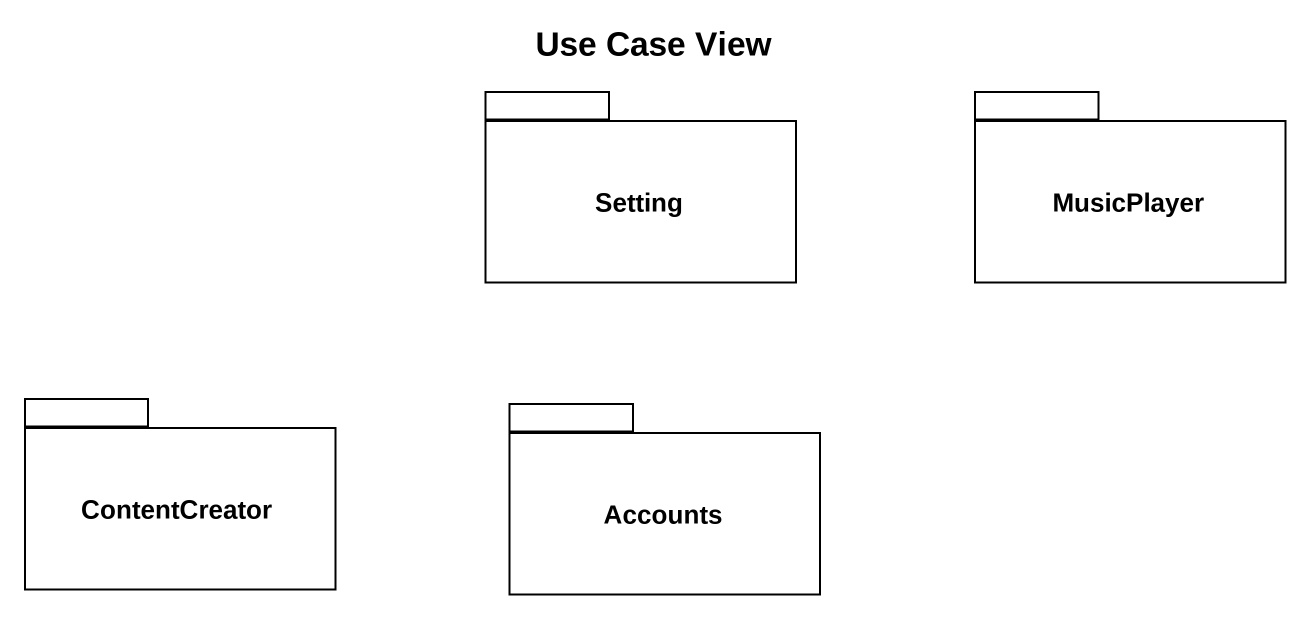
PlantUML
@startuml
title Use Case View
package Setting {
}
package MusicPlayer {
}
package ContentCreator {
}
package Accounts {
}
@enduml
